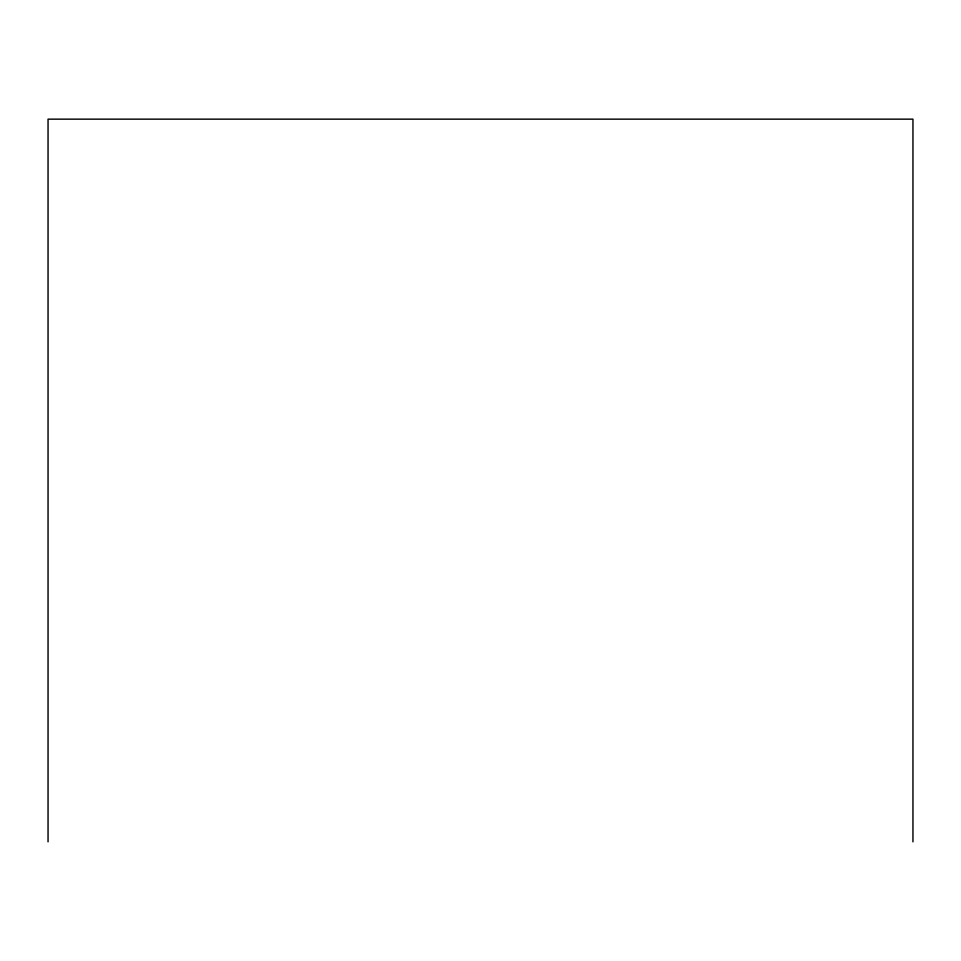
<?xml version="1.0" encoding="UTF-8"?>
<svg xmlns="http://www.w3.org/2000/svg" width="961" height="961" viewBox="0 0 961 961"><rect width="100%" height="100%" fill="white"/><g stroke="black" fill="none" stroke-linecap="round" stroke-linejoin="round"><path stroke-width="1.44" d="M912.95 841.848L912.95 119.152L48.05 119.152L48.05 841.848"/></g></svg>
